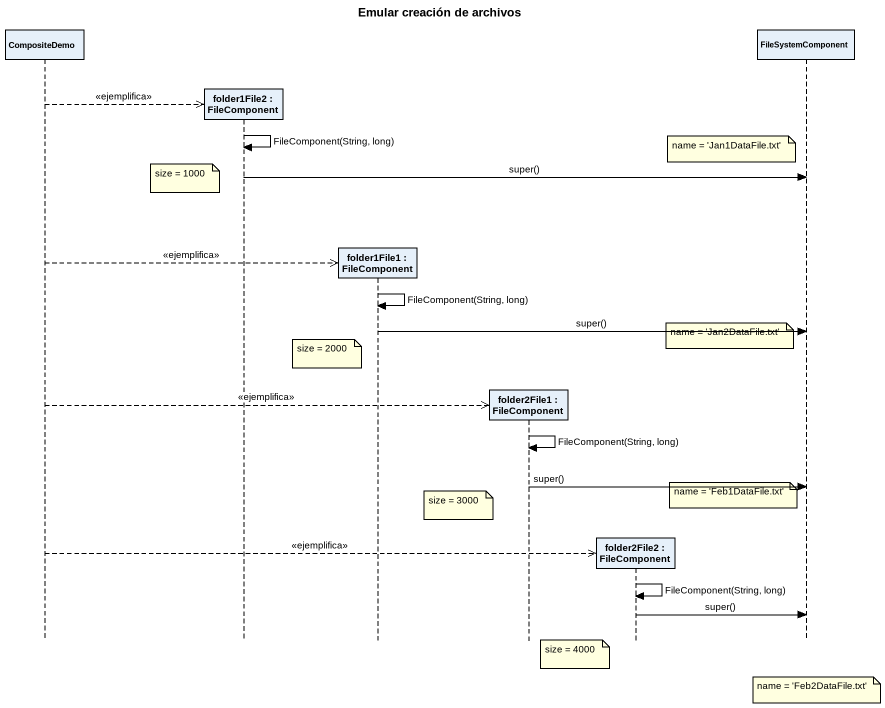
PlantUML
@startuml
title Emular creación de archivos
hide footbox
participant CompositeDemo
participant "folder1File2 : FileComponent" as folder1File2
participant "folder1File1 : FileComponent" as folder1File1
participant "folder2File1 : FileComponent" as folder2File1
participant "folder2File2 : FileComponent" as folder2File2
participant FileSystemComponent

CompositeDemo -->> folder1File2 ** : <<ejemplifica>>
folder1File2 -> folder1File2 : FileComponent(String, long)
note left of FileSystemComponent : name = 'Jan1DataFile.txt'
folder1File2 -> FileSystemComponent : super()
note left of folder1File2 : size = 1000
CompositeDemo -->> folder1File1 ** : <<ejemplifica>>
folder1File1 -> folder1File1 : FileComponent(String, long)
folder1File1 -> FileSystemComponent : super()
note left of FileSystemComponent : name = 'Jan2DataFile.txt'
note left of folder1File1 : size = 2000
CompositeDemo -->> folder2File1 ** : <<ejemplifica>>
folder2File1 -> folder2File1 : FileComponent(String, long)
folder2File1 -> FileSystemComponent : super()
note left of FileSystemComponent : name = 'Feb1DataFile.txt'
note left of folder2File1 : size = 3000
CompositeDemo -->> folder2File2 ** : <<ejemplifica>>
folder2File2 -> folder2File2 : FileComponent(String, long)
folder2File2 -> FileSystemComponent : super()
note right of folder2File1 : size = 4000
note over FileSystemComponent : name = 'Feb2DataFile.txt'
@enduml
